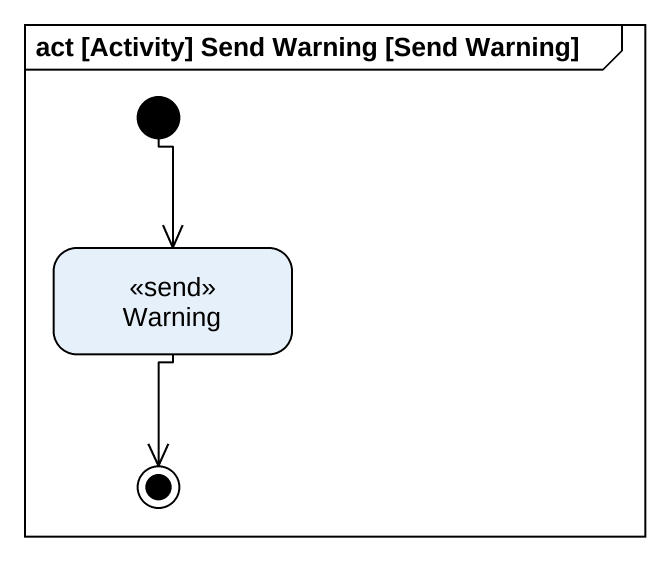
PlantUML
@startuml
mainframe act [Activity] Send Warning [Send Warning]
hide empty description
state Warning <<send>>
[*] --> Warning
Warning --> [*]
@enduml
